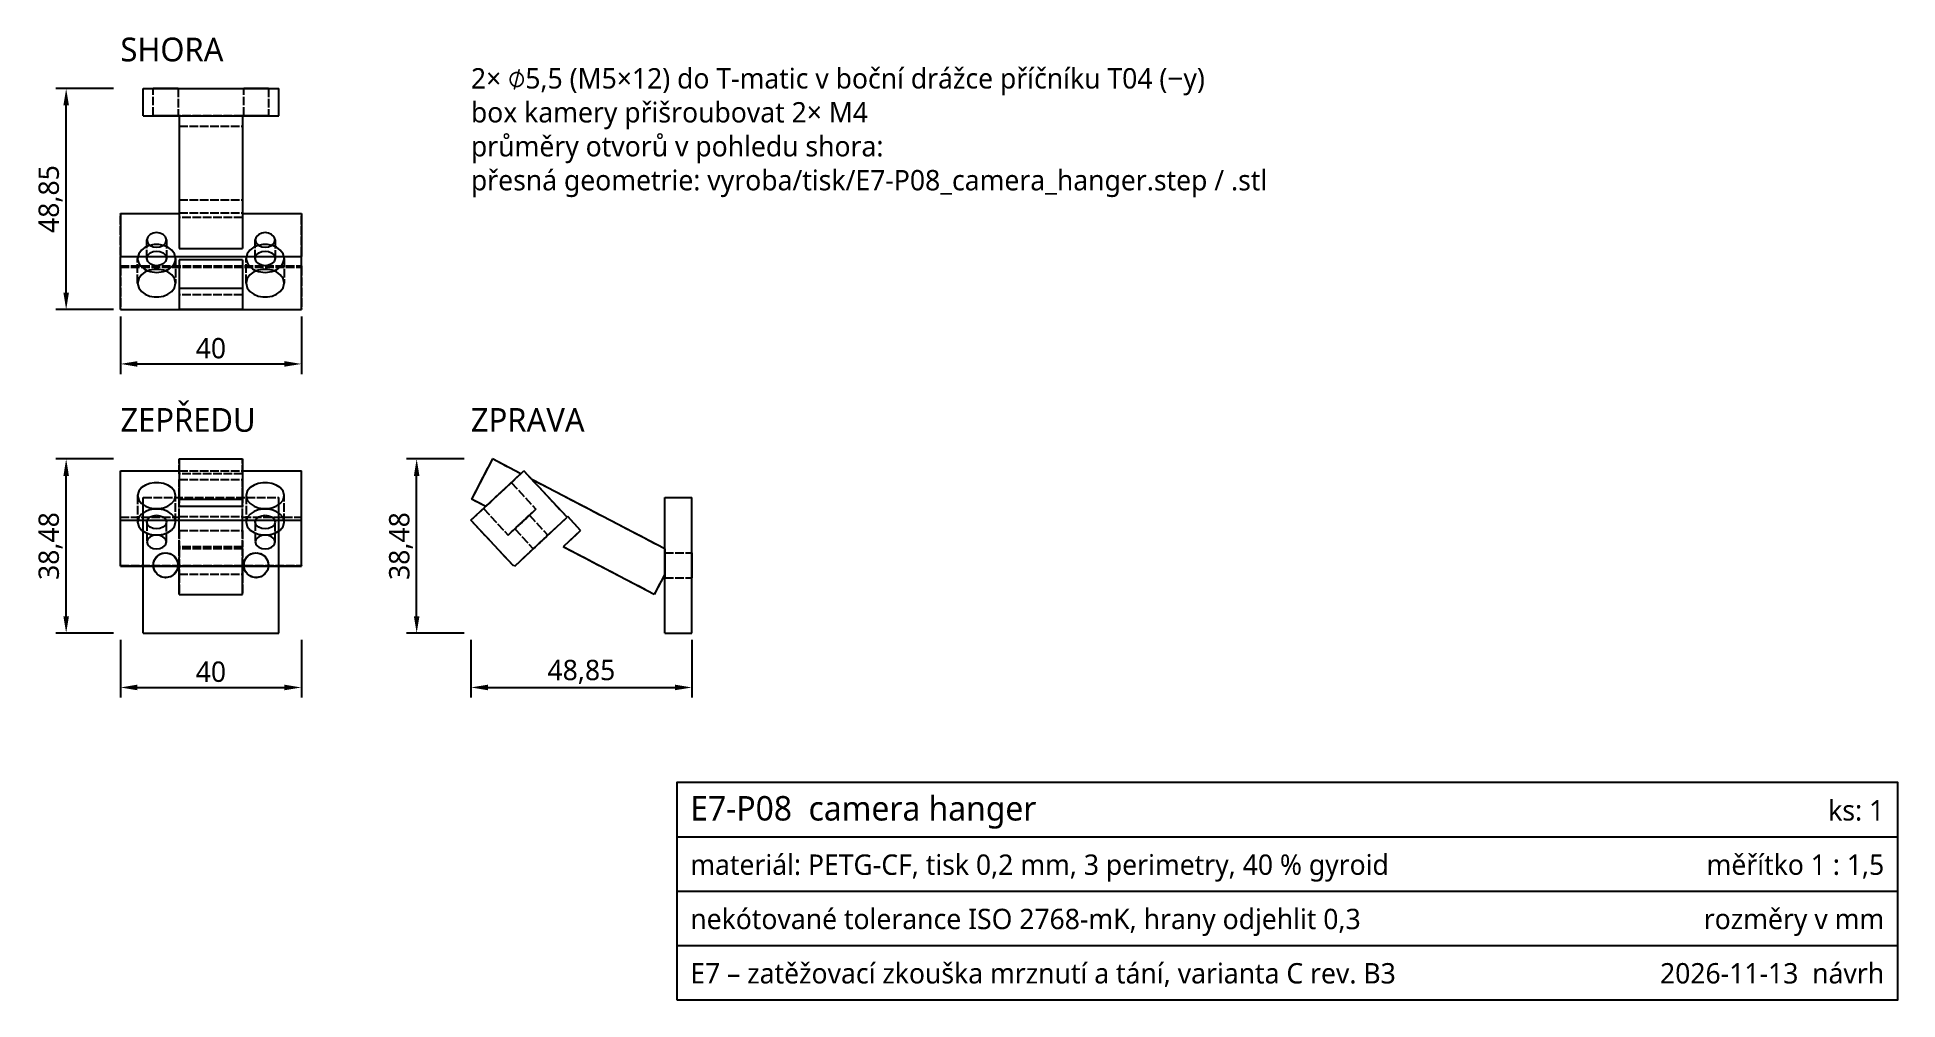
# Model space of a CAD drawing. Header units: millimetres. Extents: x 19 to 430, y 12 to 225.
import ezdxf
from ezdxf.enums import TextEntityAlignment as Align

# ---------------------------------------------------------------- set-up
doc = ezdxf.new("R2010")
doc.units = ezdxf.units.MM
doc.header["$LTSCALE"] = 1.5
doc.linetypes.add('DASHED', pattern=[1.524, 1.27, -0.254])
for name, color, linetype, true_color in [('DIM', 7, 'CONTINUOUS', 0x000000), ('FRAME', 7, 'CONTINUOUS', 0x000000), ('OUTLINE', 7, 'CONTINUOUS', 0x000000), ('TEXT', 7, 'CONTINUOUS', 0x000000)]:
    doc.layers.add(name, color=color, linetype=linetype, true_color=true_color)
doc.layers.add('HIDDEN', color=8, linetype='DASHED')
doc.styles.add('OpenSans', font='OpenSans-Regular.ttf')
doc.dimstyles.new('E7', dxfattribs={"dimtxt": 4.5, "dimasz": 3.75, "dimexe": 2.25, "dimexo": 1.5, "dimgap": 1.2, "dimtad": 1, "dimtxsty": 'OpenSans', "dimcen": 2.5, "dimclrd": 256, "dimclre": 256, "dimclrt": 256, "dimazin": 3, "dimtfac": 1, "dimtmove": 0, "dimatfit": 3})

msp = doc.modelspace()

# ---------------------------------------------------------------- linework, layer by layer
at = {"layer": 'FRAME'}
msp.add_lwpolyline([(160.5, 12), (430.5, 12), (430.5, 60), (160.5, 60)], close=True, dxfattribs=at)
for points in [[(160.5, 48), (430.5, 48)], [(160.5, 36), (430.5, 36)], [(160.5, 24), (430.5, 24)]]:
    msp.add_lwpolyline(points, dxfattribs=at)
at = {"layer": 'HIDDEN'}
for points in [[(42.5, 207.334), (42.5, 213.334)], [(42.5, 213.334), (72.5, 213.334)], [(50.25, 213.334), (49.562, 213.334), (48.875, 213.334), (48.188, 213.334), (47.5, 213.334), (46.812, 213.334), (46.125, 213.334), (45.438, 213.334), (44.75, 213.334)], [(44.75, 213.334), (45.438, 213.334), (46.125, 213.334), (46.812, 213.334), (47.5, 213.334), (48.188, 213.334), (48.875, 213.334), (49.562, 213.334), (50.25, 213.334)], [(44.75, 207.334), (44.75, 213.334)], [(50.25, 213.334), (50.25, 207.334)], [(70.25, 213.334), (69.562, 213.334), (68.875, 213.334), (68.188, 213.334), (67.5, 213.334), (66.812, 213.334), (66.125, 213.334), (65.438, 213.334), (64.75, 213.334)], [(64.75, 213.334), (65.438, 213.334), (66.125, 213.334), (66.812, 213.334), (67.5, 213.334), (68.188, 213.334), (68.875, 213.334), (69.562, 213.334), (70.25, 213.334)], [(64.75, 207.334), (64.75, 213.334)], [(70.25, 213.334), (70.25, 207.334)], [(72.5, 207.334), (72.5, 213.334)], [(42.5, 207.334), (72.5, 207.334)], [(50.25, 207.334), (49.562, 207.334), (48.875, 207.334), (48.188, 207.334), (47.5, 207.334), (46.812, 207.334), (46.125, 207.334), (45.438, 207.334), (44.75, 207.334)], [(44.75, 207.334), (45.438, 207.334), (46.125, 207.334), (46.812, 207.334), (47.5, 207.334), (48.188, 207.334), (48.875, 207.334), (49.562, 207.334), (50.25, 207.334)], [(64.5, 207.334), (50.5, 207.334)], [(50.5, 207.334), (64.5, 207.334)], [(50.5, 207.334), (50.5, 205.024)], [(64.5, 207.334), (64.5, 205.024)], [(70.25, 207.334), (69.562, 207.334), (68.875, 207.334), (68.188, 207.334), (67.5, 207.334), (66.812, 207.334), (66.125, 207.334), (65.438, 207.334), (64.75, 207.334)], [(64.75, 207.334), (65.438, 207.334), (66.125, 207.334), (66.812, 207.334), (67.5, 207.334), (68.188, 207.334), (68.875, 207.334), (69.562, 207.334), (70.25, 207.334)], [(50.5, 205.024), (64.5, 205.024)], [(50.5, 205.024), (50.5, 184.871)], [(64.5, 205.024), (64.5, 184.871)], [(37.5, 174.178), (37.5, 185.733)], [(50.5, 188.744), (50.5, 184.871)], [(50.5, 188.744), (50.5, 185.879)], [(50.5, 188.744), (64.5, 188.744)], [(50.5, 185.879), (50.5, 185.733)], [(50.5, 185.879), (64.5, 185.879)], [(50.5, 185.733), (50.5, 177.972)], [(64.5, 188.744), (64.5, 184.871)], [(64.5, 188.744), (64.5, 185.879)], [(64.5, 185.879), (64.5, 185.733)], [(64.5, 185.733), (64.5, 177.972)], [(77.5, 174.178), (77.5, 185.733)], [(47.7, 179.882), (47.476, 180.589), (46.934, 181.103), (46.244, 181.396), (45.5, 181.491), (44.756, 181.396), (44.066, 181.103), (43.524, 180.589), (43.3, 179.882)], [(64.5, 184.871), (50.5, 184.871)], [(71.7, 179.882), (71.476, 180.589), (70.934, 181.103), (70.244, 181.396), (69.5, 181.491), (68.756, 181.396), (68.066, 181.103), (67.524, 180.589), (67.3, 179.882)], [(49.7, 175.79), (49.467, 176.8), (48.854, 177.639), (48.012, 178.252), (47.047, 178.646), (46.022, 178.838), (44.978, 178.838), (43.953, 178.646), (42.988, 178.252), (42.146, 177.639), (41.533, 176.8), (41.3, 175.79)], [(43.3, 179.882), (43.524, 179.175), (44.066, 178.662), (44.756, 178.368), (45.5, 178.273), (46.244, 178.368), (46.934, 178.662), (47.476, 179.175), (47.7, 179.882)], [(43.3, 175.79), (43.3, 179.882)], [(43.3, 175.79), (43.524, 176.497), (44.066, 177.011), (44.756, 177.304), (45.5, 177.399), (46.244, 177.304), (46.934, 177.011), (47.476, 176.497), (47.7, 175.79)], [(47.7, 179.882), (47.7, 175.79)], [(73.7, 175.79), (73.467, 176.8), (72.854, 177.639), (72.012, 178.252), (71.047, 178.646), (70.022, 178.838), (68.978, 178.838), (67.953, 178.646), (66.988, 178.252), (66.146, 177.639), (65.533, 176.8), (65.3, 175.79)], [(67.3, 179.882), (67.524, 179.175), (68.066, 178.662), (68.756, 178.368), (69.5, 178.273), (70.244, 178.368), (70.934, 178.662), (71.476, 179.175), (71.7, 179.882)], [(67.3, 175.79), (67.3, 179.882)], [(67.3, 175.79), (67.524, 176.497), (68.066, 177.011), (68.756, 177.304), (69.5, 177.399), (70.244, 177.304), (70.934, 177.011), (71.476, 176.497), (71.7, 175.79)], [(71.7, 179.882), (71.7, 175.79)], [(37.5, 174.178), (77.5, 174.178)], [(37.5, 174.178), (37.5, 174.041)], [(37.5, 174.041), (37.5, 173.895)], [(37.5, 174.041), (77.5, 174.041)], [(37.5, 173.895), (37.5, 164.483)], [(37.5, 173.895), (77.5, 173.895)], [(41.3, 175.79), (41.349, 175.322), (41.492, 174.873), (41.715, 174.458), (42.005, 174.087), (42.346, 173.762), (42.727, 173.483), (43.137, 173.251), (43.57, 173.062)], [(41.3, 170.334), (41.3, 175.79)], [(47.7, 175.79), (47.476, 175.083), (46.934, 174.57), (46.244, 174.276), (45.5, 174.181), (44.756, 174.276), (44.066, 174.57), (43.524, 175.083), (43.3, 175.79)], [(47.43, 173.062), (47.863, 173.251), (48.273, 173.483), (48.654, 173.762), (48.995, 174.087), (49.285, 174.458), (49.508, 174.873), (49.651, 175.322), (49.7, 175.79)], [(49.7, 175.79), (49.7, 170.334)], [(50.5, 175.507), (50.5, 167.749)], [(64.5, 175.507), (64.5, 167.749)], [(65.3, 175.79), (65.349, 175.322), (65.492, 174.873), (65.715, 174.458), (66.005, 174.087), (66.346, 173.762), (66.727, 173.483), (67.137, 173.251), (67.57, 173.062)], [(65.3, 170.334), (65.3, 175.79)], [(71.7, 175.79), (71.476, 175.083), (70.934, 174.57), (70.244, 174.276), (69.5, 174.181), (68.756, 174.276), (68.066, 174.57), (67.524, 175.083), (67.3, 175.79)], [(71.43, 173.062), (71.863, 173.251), (72.273, 173.483), (72.654, 173.762), (72.995, 174.087), (73.285, 174.458), (73.508, 174.873), (73.651, 175.322), (73.7, 175.79)], [(73.7, 175.79), (73.7, 170.334)], [(77.5, 174.178), (77.5, 174.041)], [(77.5, 174.041), (77.5, 173.895)], [(77.5, 173.895), (77.5, 164.483)], [(64.5, 167.749), (50.5, 167.749)], [(50.5, 167.749), (50.5, 164.614)], [(64.5, 167.749), (64.5, 164.614)], [(37.5, 118.609), (37.5, 128.848)], [(50.5, 128.216), (50.5, 131.483)], [(50.5, 128.848), (64.5, 128.848)], [(64.5, 128.216), (50.5, 128.216)], [(50.5, 128.216), (50.5, 120.982)], [(64.5, 128.216), (64.5, 131.483)], [(64.5, 128.216), (64.5, 120.982)], [(77.5, 118.609), (77.5, 128.848)], [(115, 117.936), (126.702, 128.848)], [(119.751, 131.483), (115.131, 122.615)], [(126.024, 128.216), (118.266, 120.982)], [(126.024, 128.216), (118.266, 120.982)], [(126.024, 128.216), (119.751, 131.483)], [(136.25, 118.609), (126.702, 128.848)], [(50.5, 111.638), (50.5, 126.932)], [(50.5, 126.932), (64.5, 126.932)], [(50.5, 118.609), (50.5, 126.932)], [(64.5, 111.638), (64.5, 126.932)], [(64.5, 118.609), (64.5, 126.932)], [(123.923, 126.257), (123.155, 125.541), (122.387, 124.824), (121.619, 124.108), (120.851, 123.392), (120.083, 122.676), (119.315, 121.96), (118.547, 121.244), (117.779, 120.528)], [(123.923, 126.257), (123.155, 125.541), (122.387, 124.824), (121.619, 124.108), (120.851, 123.392), (120.083, 122.676), (119.315, 121.96), (118.547, 121.244), (117.779, 120.528)], [(120.851, 123.392), (121.235, 123.75), (121.619, 124.108), (122.003, 124.466), (122.387, 124.824), (122.771, 125.182), (123.155, 125.541), (123.539, 125.899), (123.923, 126.257)], [(120.851, 123.392), (121.235, 123.75), (121.619, 124.108), (122.003, 124.466), (122.387, 124.824), (122.771, 125.182), (123.155, 125.541), (123.539, 125.899), (123.923, 126.257)], [(123.923, 126.257), (129.379, 120.406)], [(123.923, 126.257), (129.379, 120.406)], [(157.85, 111.638), (128.489, 126.932)], [(136.25, 118.609), (128.489, 126.932)], [(136.25, 118.609), (128.489, 126.932)], [(41.3, 123.392), (41.3, 117.541)], [(49.7, 117.541), (49.449, 118.517), (48.811, 119.303), (47.963, 119.861), (47.01, 120.214), (46.008, 120.385), (44.992, 120.385), (43.99, 120.214), (43.037, 119.861), (42.189, 119.303), (41.551, 118.517), (41.3, 117.541)], [(42.5, 107.834), (42.5, 123)], [(42.5, 93), (42.5, 123)], [(42.5, 123), (72.5, 123)], [(42.5, 123), (72.5, 123)], [(49.7, 117.541), (49.7, 123.392)], [(65.3, 123.392), (65.3, 117.541)], [(73.7, 117.541), (73.449, 118.517), (72.811, 119.303), (71.963, 119.861), (71.01, 120.214), (70.008, 120.385), (68.992, 120.385), (67.99, 120.214), (67.037, 119.861), (66.189, 119.303), (65.551, 118.517), (65.3, 117.541)], [(72.5, 107.834), (72.5, 123)], [(72.5, 93), (72.5, 123)], [(73.7, 117.541), (73.7, 123.392)], [(118.266, 120.982), (115.131, 122.615)], [(117.779, 120.528), (118.163, 120.886), (118.547, 121.244), (118.931, 121.602), (119.315, 121.96), (119.699, 122.318), (120.083, 122.676), (120.467, 123.034), (120.851, 123.392)], [(117.779, 120.528), (118.163, 120.886), (118.547, 121.244), (118.931, 121.602), (119.315, 121.96), (119.699, 122.318), (120.083, 122.676), (120.467, 123.034), (120.851, 123.392)], [(117.779, 120.528), (123.235, 114.677)], [(117.779, 120.528), (123.235, 114.677)], [(129.379, 120.406), (128.611, 119.69), (127.843, 118.974), (127.075, 118.258), (126.307, 117.541), (125.539, 116.825), (124.771, 116.109), (124.003, 115.393), (123.235, 114.677)], [(129.379, 120.406), (128.611, 119.69), (127.843, 118.974), (127.075, 118.258), (126.307, 117.541), (125.539, 116.825), (124.771, 116.109), (124.003, 115.393), (123.235, 114.677)], [(126.307, 117.541), (126.691, 117.899), (127.075, 118.258), (127.459, 118.616), (127.843, 118.974), (128.227, 119.332), (128.611, 119.69), (128.995, 120.048), (129.379, 120.406)], [(126.307, 117.541), (126.691, 117.899), (127.075, 118.258), (127.459, 118.616), (127.843, 118.974), (128.227, 119.332), (128.611, 119.69), (128.995, 120.048), (129.379, 120.406)], [(157.85, 93), (157.85, 123)], [(157.85, 123), (163.85, 123)], [(163.85, 93), (163.85, 123)], [(37.5, 118.609), (50.5, 118.609)], [(37.5, 107.834), (37.5, 118.609)], [(41.3, 117.541), (41.551, 116.566), (42.189, 115.779), (43.037, 115.221), (43.99, 114.869), (44.992, 114.698), (46.008, 114.698), (47.01, 114.869), (47.963, 115.221), (48.811, 115.779), (49.449, 116.566), (49.7, 117.541)], [(43.3, 117.541), (43.539, 118.221), (44.092, 118.694), (44.773, 118.958), (45.5, 119.042), (46.227, 118.958), (46.908, 118.694), (47.461, 118.221), (47.7, 117.541)], [(47.7, 117.541), (47.461, 116.862), (46.908, 116.389), (46.227, 116.125), (45.5, 116.041), (44.773, 116.125), (44.092, 116.389), (43.539, 116.862), (43.3, 117.541)], [(43.3, 117.541), (43.3, 113.153)], [(47.7, 113.153), (47.7, 117.541)], [(50.5, 115.674), (50.5, 118.746)], [(50.5, 118.746), (50.5, 118.609)], [(50.5, 118.746), (64.5, 118.746)], [(50.5, 115.674), (50.5, 112.063)], [(50.5, 115.674), (64.5, 115.674)], [(64.5, 115.674), (64.5, 118.746)], [(64.5, 118.746), (64.5, 118.609)], [(64.5, 118.609), (77.5, 118.609)], [(64.5, 115.674), (64.5, 112.063)], [(65.3, 117.541), (65.551, 116.566), (66.189, 115.779), (67.037, 115.221), (67.99, 114.869), (68.992, 114.698), (70.008, 114.698), (71.01, 114.869), (71.963, 115.221), (72.811, 115.779), (73.449, 116.566), (73.7, 117.541)], [(67.3, 117.541), (67.539, 118.221), (68.092, 118.694), (68.773, 118.958), (69.5, 119.042), (70.227, 118.958), (70.908, 118.694), (71.461, 118.221), (71.7, 117.541)], [(71.7, 117.541), (71.461, 116.862), (70.908, 116.389), (70.227, 116.125), (69.5, 116.041), (68.773, 116.125), (68.092, 116.389), (67.539, 116.862), (67.3, 117.541)], [(67.3, 117.541), (67.3, 113.153)], [(71.7, 113.153), (71.7, 117.541)], [(77.5, 107.834), (77.5, 118.609)], [(124.412, 107.844), (115, 117.936)], [(123.235, 114.677), (123.619, 115.035), (124.003, 115.393), (124.387, 115.751), (124.771, 116.109), (125.155, 116.467), (125.539, 116.825), (125.923, 117.183), (126.307, 117.541)], [(123.235, 114.677), (123.619, 115.035), (124.003, 115.393), (124.387, 115.751), (124.771, 116.109), (125.155, 116.467), (125.539, 116.825), (125.923, 117.183), (126.307, 117.541)], [(124.694, 107.834), (136.25, 118.609)], [(124.698, 116.041), (125.1, 116.416), (125.502, 116.791), (125.905, 117.166), (126.307, 117.541), (126.709, 117.917), (127.111, 118.292), (127.514, 118.667), (127.916, 119.042)], [(124.698, 116.041), (125.1, 116.416), (125.502, 116.791), (125.905, 117.166), (126.307, 117.541), (126.709, 117.917), (127.111, 118.292), (127.514, 118.667), (127.916, 119.042)], [(126.307, 117.541), (126.106, 117.354), (125.905, 117.166), (125.703, 116.979), (125.502, 116.791), (125.301, 116.604), (125.1, 116.416), (124.899, 116.229), (124.698, 116.041)], [(126.307, 117.541), (126.106, 117.354), (125.905, 117.166), (125.703, 116.979), (125.502, 116.791), (125.301, 116.604), (125.1, 116.416), (124.899, 116.229), (124.698, 116.041)], [(124.698, 116.041), (128.79, 111.653)], [(124.698, 116.041), (128.79, 111.653)], [(127.916, 119.042), (127.715, 118.854), (127.514, 118.667), (127.312, 118.479), (127.111, 118.292), (126.91, 118.104), (126.709, 117.917), (126.508, 117.729), (126.307, 117.541)], [(127.916, 119.042), (127.715, 118.854), (127.514, 118.667), (127.312, 118.479), (127.111, 118.292), (126.91, 118.104), (126.709, 117.917), (126.508, 117.729), (126.307, 117.541)], [(127.916, 119.042), (132.008, 114.654)], [(127.916, 119.042), (132.008, 114.654)], [(139.26, 115.674), (135.388, 112.063)], [(136.396, 118.746), (136.25, 118.609)], [(139.26, 115.674), (136.396, 118.746)], [(47.7, 113.153), (47.461, 113.833), (46.908, 114.306), (46.227, 114.569), (45.5, 114.654), (44.773, 114.569), (44.092, 114.306), (43.539, 113.833), (43.3, 113.153)], [(43.3, 113.153), (43.539, 112.474), (44.092, 112), (44.773, 111.737), (45.5, 111.653), (46.227, 111.737), (46.908, 112), (47.461, 112.474), (47.7, 113.153)], [(50.5, 107.834), (50.5, 112.063)], [(64.5, 112.063), (50.5, 112.063)], [(64.5, 111.638), (50.5, 111.638)], [(50.5, 111.638), (50.5, 106)], [(64.5, 107.834), (64.5, 112.063)], [(64.5, 111.638), (64.5, 106)], [(71.7, 113.153), (71.461, 113.833), (70.908, 114.306), (70.227, 114.569), (69.5, 114.654), (68.773, 114.569), (68.092, 114.306), (67.539, 113.833), (67.3, 113.153)], [(67.3, 113.153), (67.539, 112.474), (68.092, 112), (68.773, 111.737), (69.5, 111.653), (70.227, 111.737), (70.908, 112), (71.461, 112.474), (71.7, 113.153)], [(132.008, 114.654), (131.606, 114.279), (131.203, 113.903), (130.801, 113.528), (130.399, 113.153), (129.997, 112.778), (129.594, 112.403), (129.192, 112.028), (128.79, 111.653)], [(132.008, 114.654), (131.606, 114.279), (131.203, 113.903), (130.801, 113.528), (130.399, 113.153), (129.997, 112.778), (129.594, 112.403), (129.192, 112.028), (128.79, 111.653)], [(128.79, 111.653), (128.991, 111.84), (129.192, 112.028), (129.393, 112.216), (129.594, 112.403), (129.795, 112.591), (129.997, 112.778), (130.198, 112.966), (130.399, 113.153)], [(128.79, 111.653), (128.991, 111.84), (129.192, 112.028), (129.393, 112.216), (129.594, 112.403), (129.795, 112.591), (129.997, 112.778), (130.198, 112.966), (130.399, 113.153)], [(130.399, 113.153), (130.6, 113.341), (130.801, 113.528), (131.002, 113.716), (131.203, 113.903), (131.404, 114.091), (131.606, 114.279), (131.807, 114.466), (132.008, 114.654)], [(130.399, 113.153), (130.6, 113.341), (130.801, 113.528), (131.002, 113.716), (131.203, 113.903), (131.404, 114.091), (131.606, 114.279), (131.807, 114.466), (132.008, 114.654)], [(155.54, 101.566), (135.388, 112.063)], [(157.85, 111.638), (157.85, 106)], [(157.85, 111.638), (157.85, 106)], [(37.5, 107.844), (37.5, 107.98)], [(37.5, 107.98), (37.5, 107.844)], [(37.5, 107.98), (77.5, 107.98)], [(44.755, 107.834), (44.907, 108.916), (45.469, 109.854), (46.352, 110.499), (47.417, 110.749), (48.494, 110.564), (49.415, 109.974), (50.033, 109.072), (50.25, 108)], [(50.25, 108), (50.064, 107.007), (49.532, 106.147), (48.726, 105.538), (47.754, 105.262), (46.747, 105.355), (45.843, 105.805), (45.162, 106.552), (44.797, 107.495), (44.797, 108.505), (45.162, 109.448), (45.843, 110.195), (46.747, 110.645), (47.754, 110.738), (48.726, 110.462), (49.532, 109.853), (50.064, 108.993), (50.25, 108)], [(50.25, 108), (50.25, 107.979), (50.25, 107.958), (50.249, 107.938), (50.249, 107.917), (50.248, 107.896), (50.247, 107.875), (50.246, 107.854), (50.245, 107.834)], [(64.755, 107.834), (64.907, 108.916), (65.469, 109.854), (66.352, 110.499), (67.417, 110.749), (68.494, 110.564), (69.415, 109.974), (70.033, 109.072), (70.25, 108)], [(70.25, 108), (70.064, 107.007), (69.532, 106.147), (68.726, 105.538), (67.754, 105.262), (66.747, 105.355), (65.843, 105.805), (65.162, 106.552), (64.797, 107.495), (64.797, 108.505), (65.162, 109.448), (65.843, 110.195), (66.747, 110.645), (67.754, 110.738), (68.726, 110.462), (69.532, 109.853), (70.064, 108.993), (70.25, 108)], [(70.25, 108), (70.25, 107.979), (70.25, 107.958), (70.249, 107.938), (70.249, 107.917), (70.248, 107.896), (70.247, 107.875), (70.246, 107.854), (70.245, 107.834)], [(77.5, 107.844), (77.5, 107.98)], [(77.5, 107.98), (77.5, 107.844)], [(124.558, 107.98), (124.412, 107.844)], [(124.694, 107.834), (124.558, 107.98)], [(157.85, 105.25), (157.85, 105.938), (157.85, 106.625), (157.85, 107.312), (157.85, 108), (157.85, 108.688), (157.85, 109.375), (157.85, 110.062), (157.85, 110.75)], [(157.85, 110.75), (157.85, 110.406), (157.85, 110.062), (157.85, 109.719), (157.85, 109.375), (157.85, 109.031), (157.85, 108.688), (157.85, 108.344), (157.85, 108)], [(157.85, 105.25), (157.85, 105.938), (157.85, 106.625), (157.85, 107.312), (157.85, 108), (157.85, 108.688), (157.85, 109.375), (157.85, 110.062), (157.85, 110.75)], [(157.85, 110.75), (157.85, 110.406), (157.85, 110.062), (157.85, 109.719), (157.85, 109.375), (157.85, 109.031), (157.85, 108.688), (157.85, 108.344), (157.85, 108)], [(157.85, 110.75), (163.85, 110.75)], [(157.85, 110.75), (163.85, 110.75)], [(157.85, 108), (157.85, 107.656), (157.85, 107.312), (157.85, 106.969), (157.85, 106.625), (157.85, 106.281), (157.85, 105.938), (157.85, 105.594), (157.85, 105.25)], [(157.85, 108), (157.85, 107.656), (157.85, 107.312), (157.85, 106.969), (157.85, 106.625), (157.85, 106.281), (157.85, 105.938), (157.85, 105.594), (157.85, 105.25)], [(163.85, 105.25), (163.85, 105.938), (163.85, 106.625), (163.85, 107.312), (163.85, 108), (163.85, 108.688), (163.85, 109.375), (163.85, 110.062), (163.85, 110.75)], [(163.85, 110.75), (163.85, 110.406), (163.85, 110.062), (163.85, 109.719), (163.85, 109.375), (163.85, 109.031), (163.85, 108.688), (163.85, 108.344), (163.85, 108)], [(163.85, 105.25), (163.85, 105.938), (163.85, 106.625), (163.85, 107.312), (163.85, 108), (163.85, 108.688), (163.85, 109.375), (163.85, 110.062), (163.85, 110.75)], [(163.85, 110.75), (163.85, 110.406), (163.85, 110.062), (163.85, 109.719), (163.85, 109.375), (163.85, 109.031), (163.85, 108.688), (163.85, 108.344), (163.85, 108)], [(163.85, 108), (163.85, 107.656), (163.85, 107.312), (163.85, 106.969), (163.85, 106.625), (163.85, 106.281), (163.85, 105.938), (163.85, 105.594), (163.85, 105.25)], [(163.85, 108), (163.85, 107.656), (163.85, 107.312), (163.85, 106.969), (163.85, 106.625), (163.85, 106.281), (163.85, 105.938), (163.85, 105.594), (163.85, 105.25)], [(50.5, 106), (64.5, 106)], [(50.5, 106), (50.5, 101.566)], [(64.5, 106), (64.5, 101.566)], [(157.85, 106), (155.54, 101.566)], [(157.85, 105.25), (163.85, 105.25)], [(157.85, 105.25), (163.85, 105.25)], [(42.5, 93), (72.5, 93)], [(157.85, 93), (163.85, 93)]]:
    msp.add_lwpolyline(points, dxfattribs=at)
at = {"layer": 'OUTLINE'}
for points in [[(42.5, 207.334), (42.5, 213.334)], [(42.5, 213.334), (72.5, 213.334)], [(72.5, 207.334), (72.5, 213.334)], [(42.5, 207.334), (72.5, 207.334)], [(50.5, 207.334), (50.5, 177.972)], [(64.5, 207.334), (64.5, 177.972)], [(37.5, 185.733), (50.5, 185.733)], [(37.5, 185.733), (37.5, 176.185)], [(64.5, 185.733), (77.5, 185.733)], [(77.5, 185.733), (77.5, 176.185)], [(50.5, 177.972), (64.5, 177.972)], [(37.5, 176.185), (77.5, 176.185)], [(37.5, 164.483), (37.5, 176.185)], [(49.7, 170.334), (49.467, 171.344), (48.854, 172.183), (48.012, 172.796), (47.047, 173.19), (46.022, 173.382), (44.978, 173.382), (43.953, 173.19), (42.988, 172.796), (42.146, 172.183), (41.533, 171.344), (41.3, 170.334)], [(43.57, 173.062), (44.038, 172.911), (44.519, 172.804), (45.008, 172.74), (45.5, 172.719), (45.992, 172.74), (46.481, 172.804), (46.962, 172.911), (47.43, 173.062)], [(64.5, 175.507), (50.5, 175.507)], [(50.5, 175.507), (50.5, 169.234)], [(64.5, 175.507), (64.5, 169.234)], [(73.7, 170.334), (73.467, 171.344), (72.854, 172.183), (72.012, 172.796), (71.047, 173.19), (70.022, 173.382), (68.978, 173.382), (67.953, 173.19), (66.988, 172.796), (66.146, 172.183), (65.533, 171.344), (65.3, 170.334)], [(67.57, 173.062), (68.038, 172.911), (68.519, 172.804), (69.008, 172.74), (69.5, 172.719), (69.992, 172.74), (70.481, 172.804), (70.962, 172.911), (71.43, 173.062)], [(77.5, 164.483), (77.5, 176.185)], [(41.3, 170.334), (41.533, 169.325), (42.146, 168.486), (42.988, 167.873), (43.953, 167.479), (44.978, 167.286), (46.022, 167.286), (47.047, 167.479), (48.012, 167.873), (48.854, 168.486), (49.467, 169.325), (49.7, 170.334)], [(50.5, 169.234), (64.5, 169.234)], [(50.5, 169.234), (50.5, 164.614)], [(64.5, 169.234), (64.5, 164.614)], [(65.3, 170.334), (65.533, 169.325), (66.146, 168.486), (66.988, 167.873), (67.953, 167.479), (68.978, 167.286), (70.022, 167.286), (71.047, 167.479), (72.012, 167.873), (72.854, 168.486), (73.467, 169.325), (73.7, 170.334)], [(50.5, 164.614), (64.5, 164.614)], [(37.5, 164.483), (77.5, 164.483)], [(37.5, 128.848), (50.5, 128.848)], [(37.5, 117.936), (37.5, 128.848)], [(50.5, 131.483), (64.5, 131.483)], [(50.5, 131.483), (50.5, 122.615)], [(64.5, 131.483), (64.5, 122.615)], [(64.5, 128.848), (77.5, 128.848)], [(77.5, 117.936), (77.5, 128.848)], [(115, 117.936), (126.702, 128.848)], [(119.751, 131.483), (115.131, 122.615)], [(126.024, 128.216), (119.751, 131.483)], [(136.25, 118.609), (126.702, 128.848)], [(49.7, 123.392), (49.449, 124.368), (48.811, 125.154), (47.963, 125.712), (47.01, 126.065), (46.008, 126.236), (44.992, 126.236), (43.99, 126.065), (43.037, 125.712), (42.189, 125.154), (41.551, 124.368), (41.3, 123.392)], [(73.7, 123.392), (73.449, 124.368), (72.811, 125.154), (71.963, 125.712), (71.01, 126.065), (70.008, 126.236), (68.992, 126.236), (67.99, 126.065), (67.037, 125.712), (66.189, 125.154), (65.551, 124.368), (65.3, 123.392)], [(157.85, 111.638), (128.489, 126.932)], [(41.3, 123.392), (41.551, 122.416), (42.189, 121.63), (43.037, 121.072), (43.99, 120.719), (44.992, 120.549), (46.008, 120.549), (47.01, 120.719), (47.963, 121.072), (48.811, 121.63), (49.449, 122.416), (49.7, 123.392)], [(50.5, 120.982), (50.5, 122.615)], [(50.5, 122.615), (64.5, 122.615)], [(64.5, 120.982), (50.5, 120.982)], [(64.5, 120.982), (64.5, 122.615)], [(65.3, 123.392), (65.551, 122.416), (66.189, 121.63), (67.037, 121.072), (67.99, 120.719), (68.992, 120.549), (70.008, 120.549), (71.01, 120.719), (71.963, 121.072), (72.811, 121.63), (73.449, 122.416), (73.7, 123.392)], [(118.266, 120.982), (115.131, 122.615)], [(157.85, 93), (157.85, 123)], [(157.85, 123), (163.85, 123)], [(163.85, 93), (163.85, 123)], [(37.5, 117.936), (77.5, 117.936)], [(37.5, 107.844), (37.5, 117.936)], [(77.5, 107.844), (77.5, 117.936)], [(124.412, 107.844), (115, 117.936)], [(124.694, 107.834), (136.25, 118.609)], [(139.26, 115.674), (135.388, 112.063)], [(136.396, 118.746), (136.25, 118.609)], [(139.26, 115.674), (136.396, 118.746)], [(155.54, 101.566), (135.388, 112.063)], [(37.5, 107.834), (37.5, 107.844)], [(37.5, 107.844), (77.5, 107.844)], [(37.5, 107.834), (77.5, 107.834)], [(42.5, 93), (42.5, 107.834)], [(50.245, 107.834), (49.99, 106.833), (49.385, 105.998), (48.514, 105.444), (47.5, 105.25), (46.486, 105.444), (45.615, 105.998), (45.01, 106.833), (44.755, 107.834)], [(50.5, 101.566), (50.5, 107.834)], [(64.5, 101.566), (64.5, 107.834)], [(70.245, 107.834), (69.99, 106.833), (69.385, 105.998), (68.514, 105.444), (67.5, 105.25), (66.486, 105.444), (65.615, 105.998), (65.01, 106.833), (64.755, 107.834)], [(72.5, 93), (72.5, 107.834)], [(77.5, 107.834), (77.5, 107.844)], [(124.558, 107.98), (124.412, 107.844)], [(124.694, 107.834), (124.558, 107.98)], [(157.85, 106), (155.54, 101.566)], [(50.5, 101.566), (64.5, 101.566)], [(42.5, 93), (72.5, 93)], [(157.85, 93), (163.85, 93)]]:
    msp.add_lwpolyline(points, dxfattribs=at)

# ---------------------------------------------------------------- texts
at = {"layer": 'TEXT', "style": 'OpenSans'}
for s, height, p in [('SHORA', 5.25, (37.5, 219.334)), ('2× ⌀5,5 (M5×12) do T-matic v boční drážce příčníku T04 (−y)', 4.5, (115, 213.334)), ('box kamery přišroubovat 2× M4', 4.5, (115, 205.834)), ('průměry otvorů v pohledu shora: ', 4.5, (115, 198.334)), ('přesná geometrie: vyroba/tisk/E7-P08_camera_hanger.step / .stl', 4.5, (115, 190.834)), ('ZEPŘEDU', 5.25, (37.5, 137.483)), ('ZPRAVA', 5.25, (115, 137.483)), ('E7-P08  camera hanger', 5.4, (163.5, 51.6)), ('materiál: PETG-CF, tisk 0,2 mm, 3 perimetry, 40 % gyroid', 4.5, (163.5, 39.6)), ('nekótované tolerance ISO 2768-mK, hrany odjehlit 0,3', 4.5, (163.5, 27.6)), ('E7 – zatěžovací zkouška mrznutí a tání, varianta C rev. B3', 4.5, (163.5, 15.6))]:
    msp.add_text(s, height=height, dxfattribs=at).set_placement(p)
for s, p in [('ks: 1', (427.5, 51.6)), ('měřítko 1 : 1,5', (427.5, 39.6)), ('rozměry v mm', (427.5, 27.6)), ('2026-11-13  návrh', (427.5, 15.6))]:
    msp.add_text(s, height=4.5, dxfattribs=at).set_placement(p, align=Align.RIGHT)

# ---------------------------------------------------------------- dimensions: what is measured, and where the dimension line sits
at = {"layer": 'DIM'}
for base, p1, p2 in [((25.5, 164.483), (37.5, 164.483), (37.5, 213.334)), ((25.5, 93), (37.5, 93), (37.5, 131.483)), ((103, 93), (115, 93), (115, 131.483))]:
    msp.add_linear_dim(base=base, p1=p1, p2=p2, angle=90, dimstyle='E7', dxfattribs=at).render()
for base, p1, p2 in [((37.5, 152.483), (37.5, 164.483), (77.5, 164.483)), ((37.5, 81), (37.5, 93), (77.5, 93)), ((115, 81), (115, 93), (163.85, 93))]:
    msp.add_linear_dim(base=base, p1=p1, p2=p2, dimstyle='E7', dxfattribs=at).render()

doc.saveas('drawing.dxf')
